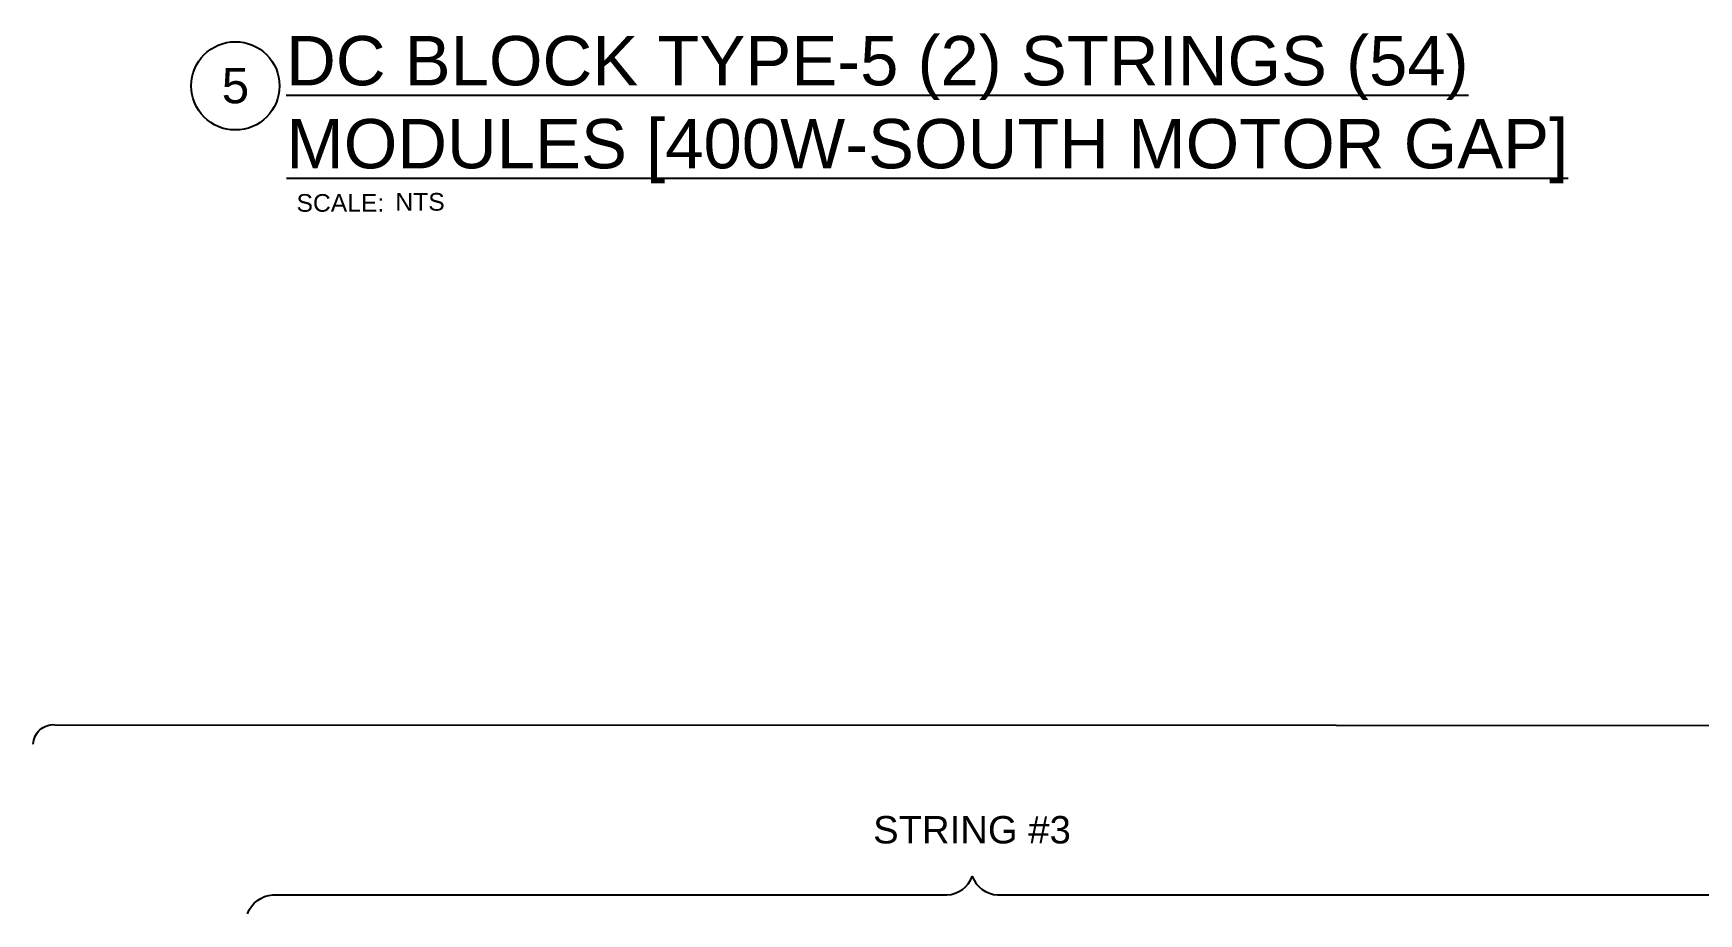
# Model space of a CAD drawing. Header units: feet. Extents: x -12372 to 90117, y -14865 to 4121.
# Drawn here: x 4339 to 5555, y 1499 to 2142 of the extents above; entities that cross this region are included whole.
import ezdxf
from ezdxf.enums import TextEntityAlignment as Align

# ---------------------------------------------------------------- set-up
doc = ezdxf.new("R2010")
doc.units = ezdxf.units.FT
doc.header["$MEASUREMENT"] = 0
doc.layers.add('G-ANNO-TEXT', color=1, linetype='Continuous')
doc.layers.add('G-ANNO-TEXT @ 1', color=1, linetype='Continuous')
doc.styles.add('NEI-A', font='arial.ttf')

# ---------------------------------------------------------------- blocks, each defined once
blk = doc.blocks.new('DETAIL_TITLE')
blk.add_circle((0.5923, -0.5126), 0.25)
at = {"style": 'NEI-A'}
blk.add_attdef('DETAIL_TITLE_001', (0.9099, -0.4851), '', height=0.2, dxfattribs=at)
at = {"style": 'NEI-A', "flags": 8}
blk.add_attdef('#', text='', height=0.2, dxfattribs=at).set_placement((0.5922, -0.5109), align=Align.MIDDLE_CENTER)
at = {"style": 'NEI-A'}
for tag, p in [('SCALE:', (0.9386, -0.7379)), ('1"_=_', (1.5474, -0.7379))]:
    blk.add_attdef(tag, text='', height=0.1, dxfattribs=at).set_placement(p, align=Align.BOTTOM_LEFT)
blk = doc.blocks.new('*U100')
at = {"layer": 'G-ANNO-TEXT @ 1'}
ref = blk.add_blockref('DETAIL_TITLE', (4410.5, 2169.5), dxfattribs=dict(at, xscale=128.9267043143703, yscale=128.9267043143703, zscale=128.9267043143703))
ref.add_attrib('#', '5', dxfattribs={"layer": '0', "height": 25.8, "style": 'NEI-A'}).set_placement((4486.9, 2103.6), align=Align.MIDDLE_CENTER)
ref.add_attrib('DETAIL_TITLE_001', '%%UDC BLOCK TYPE-5 (2) STRINGS (54)', (4523.9, 2103.8), dxfattribs={"layer": '0', "height": 36, "style": 'NEI-A'})
ref.add_attrib('SCALE:', 'SCALE:', dxfattribs={"layer": '0', "height": 12.89, "style": 'NEI-A'}).set_placement((4531.5, 2024.4), align=Align.TOP_LEFT)
ref.add_attrib('1"_=_', 'NTS', dxfattribs={"layer": '0', "height": 12.89, "style": 'NEI-A'}).set_placement((4603.7, 2025.2), align=Align.TOP_LEFT)
ref.add_attrib('DETAIL_TITLE_002', '%%UMODULES [400W-SOUTH MOTOR GAP]', (4524.1, 2043.2), dxfattribs={"layer": '0', "height": 36, "style": 'NEI-A'})

msp = doc.modelspace()

# ---------------------------------------------------------------- linework, layer by layer
at = {"layer": 'G-ANNO-TEXT', "flags": 128}
for points in [[(4339.3, 1622.9, -0.427062), (4355.1, 1637.1), (6226.3, 1636.6, 0.298343), (6244.8, 1650.2, 0.298343), (6263.3, 1636.6), (8149.2, 1636.6, -0.354962), (8159.7, 1622.9)], [(4495.7, 1499.1, -0.298343), (4514.2, 1512.8), (5006.4, 1512.8, 0.298343), (5024.9, 1526.4, 0.298343), (5043.4, 1512.8), (5596.3, 1512.8, -0.298343), (5614.8, 1499.1)]]:
    msp.add_lwpolyline(points, format="xyb", dxfattribs=at)

# ---------------------------------------------------------------- texts
at = {"layer": 'G-ANNO-TEXT', "insert": (5096.9, 1570.4), "char_height": 20, "width": 143.12, "attachment_point": 3, "style": 'NEI-A', "bg_fill": 3, "box_fill_scale": 1.5, "bg_fill_color": 256, "bg_fill_transparency": 0}
msp.add_mtext('STRING #3', dxfattribs=at)

# ---------------------------------------------------------------- next in the draw order: block references
at = {"layer": 'G-ANNO-TEXT', "lineweight": 200}
msp.add_blockref('*U100', (0, 0), dxfattribs=at)

doc.saveas('drawing.dxf')
